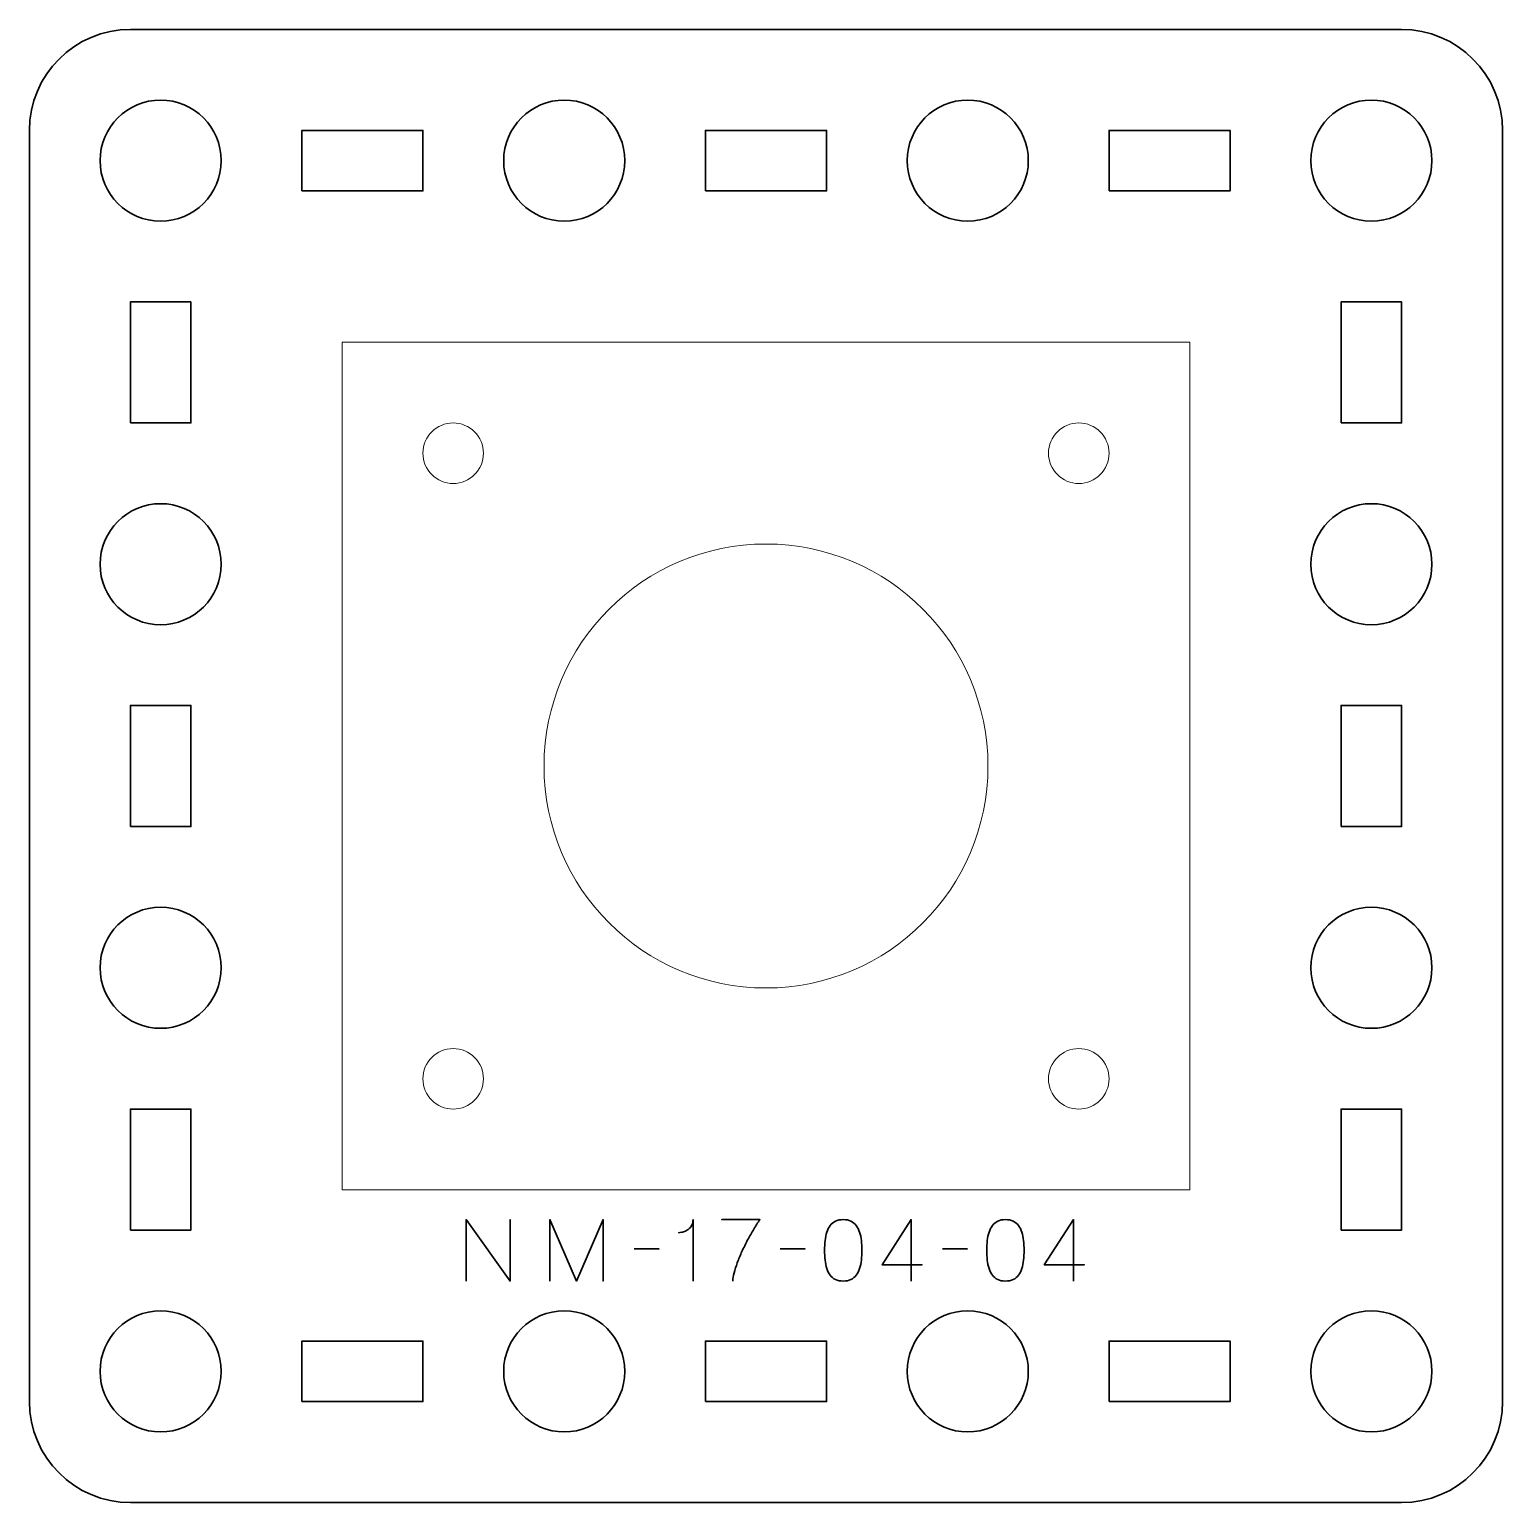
# Model space of a CAD drawing. Header units: centimetres. Extents: x -40 to 171, y -20 to 141.
# Drawn here: x 9.85 to 17.15, y 92.5 to 99.8 of the extents above; entities that cross this region are included whole.
import ezdxf

# ---------------------------------------------------------------- set-up
doc = ezdxf.new("R2010")
doc.units = ezdxf.units.CM
doc.header["$MEASUREMENT"] = 0
doc.layers.add('Layer 1', color=7, linetype='Continuous')

msp = doc.modelspace()

# ---------------------------------------------------------------- linework, layer by layer
at = {"layer": 'Layer 1', "color": 250, "lineweight": 35}
for points in [[(11.20004, 99.00002), (11.80004, 99.00002), (11.80004, 99.30002), (11.20004, 99.30002), (11.20004, 99.00002)], [(13.20004, 99.00002), (13.80004, 99.00002), (13.80004, 99.30002), (13.20004, 99.30002), (13.20004, 99.00002)], [(15.20004, 99.00002), (15.80004, 99.00002), (15.80004, 99.30002), (15.20004, 99.30002), (15.20004, 99.00002)], [(10.35004, 97.85002), (10.65004, 97.85002), (10.65004, 98.45002), (10.35004, 98.45002), (10.35004, 97.85002)], [(16.35004, 97.85002), (16.65004, 97.85002), (16.65004, 98.45002), (16.35004, 98.45002), (16.35004, 97.85002)], [(10.35004, 95.85002), (10.65004, 95.85002), (10.65004, 96.45002), (10.35004, 96.45002), (10.35004, 95.85002)], [(16.35004, 95.85002), (16.65004, 95.85002), (16.65004, 96.45002), (16.35004, 96.45002), (16.35004, 95.85002)], [(10.35004, 93.85002), (10.65004, 93.85002), (10.65004, 94.45002), (10.35004, 94.45002), (10.35004, 93.85002)], [(16.35004, 93.85002), (16.65004, 93.85002), (16.65004, 94.45002), (16.35004, 94.45002), (16.35004, 93.85002)], [(11.20004, 93.00002), (11.80004, 93.00002), (11.80004, 93.30002), (11.20004, 93.30002), (11.20004, 93.00002)], [(13.20004, 93.00002), (13.80004, 93.00002), (13.80004, 93.30002), (13.20004, 93.30002), (13.20004, 93.00002)], [(15.20004, 93.00002), (15.80004, 93.00002), (15.80004, 93.30002), (15.20004, 93.30002), (15.20004, 93.00002)]]:
    msp.add_lwpolyline(points, close=True, dxfattribs=at)
for centre in [(10.50004, 99.15002), (12.50004, 99.15002), (14.50004, 99.15002), (16.50004, 99.15002), (10.50004, 97.15002), (16.50004, 97.15002), (10.50004, 95.15002), (16.50004, 95.15002), (10.50004, 93.15002), (12.50004, 93.15002), (14.50004, 93.15002), (16.50004, 93.15002)]:
    msp.add_ellipse(centre, major_axis=(0, 0.3), ratio=1, dxfattribs=at)
msp.add_open_spline([(9.85004, 93.00002), (9.85004, 93.00002), (9.85004, 99.30002), (9.85004, 99.30002), (9.85004, 99.30002), (9.85004, 99.57611), (10.07395, 99.80002), (10.35004, 99.80002), (10.35004, 99.80002), (10.35004, 99.80002), (16.65004, 99.80002), (16.65004, 99.80002), (16.65004, 99.80002), (16.92613, 99.80002), (17.15004, 99.57611), (17.15004, 99.30002), (17.15004, 99.30002), (17.15004, 99.30002), (17.15004, 93.00002), (17.15004, 93.00002), (17.15004, 93.00002), (17.15004, 92.72393), (16.92613, 92.50002), (16.65004, 92.50002), (16.65004, 92.50002), (16.65004, 92.50002), (10.35004, 92.50002), (10.35004, 92.50002), (10.35004, 92.50002), (10.07395, 92.50002), (9.85004, 92.72393), (9.85004, 93.00002)], degree=3, knots=[0, 0, 0, 0, 0.125, 0.125, 0.125, 0.125, 0.25, 0.25, 0.25, 0.25, 0.375, 0.375, 0.375, 0.375, 0.5, 0.5, 0.5, 0.5, 0.625, 0.625, 0.625, 0.625, 0.75, 0.75, 0.75, 0.75, 0.875, 0.875, 0.875, 0.875, 1, 1, 1, 1], dxfattribs=at)
at = {"layer": 'Layer 1', "color": 30, "lineweight": 18}
msp.add_open_spline([(11.4, 98.25), (11.4, 98.25), (15.6, 98.25), (15.6, 98.25), (15.6, 98.25), (15.6, 98.25), (15.6, 94.05), (15.6, 94.05), (15.6, 94.05), (15.6, 94.05), (11.4, 94.05), (11.4, 94.05), (11.4, 94.05), (11.4, 94.05), (11.4, 98.25), (11.4, 98.25)], degree=3, knots=[0, 0, 0, 0, 0.25, 0.25, 0.25, 0.25, 0.5, 0.5, 0.5, 0.5, 0.75, 0.75, 0.75, 0.75, 1, 1, 1, 1], dxfattribs=at)
at = {"layer": 'Layer 1', "color": 250, "lineweight": 18}
for points in [[(11.95, 97.85), (12.03283, 97.85), (12.1, 97.78283), (12.1, 97.7), (12.1, 97.7), (12.1, 97.61717), (12.03283, 97.55), (11.95, 97.55), (11.95, 97.55), (11.86717, 97.55), (11.8, 97.61717), (11.8, 97.7), (11.8, 97.7), (11.8, 97.78283), (11.86717, 97.85), (11.95, 97.85)], [(15.05, 97.85), (15.13283, 97.85), (15.2, 97.78283), (15.2, 97.7), (15.2, 97.7), (15.2, 97.61717), (15.13283, 97.55), (15.05, 97.55), (15.05, 97.55), (14.96717, 97.55), (14.9, 97.61717), (14.9, 97.7), (14.9, 97.7), (14.9, 97.78283), (14.96717, 97.85), (15.05, 97.85)], [(13.5, 97.25), (14.10741, 97.25), (14.6, 96.75741), (14.6, 96.15), (14.6, 96.15), (14.6, 95.54259), (14.10741, 95.05), (13.5, 95.05), (13.5, 95.05), (12.89259, 95.05), (12.4, 95.54259), (12.4, 96.15), (12.4, 96.15), (12.4, 96.75741), (12.89259, 97.25), (13.5, 97.25)], [(11.95, 94.75), (12.03283, 94.75), (12.1, 94.68283), (12.1, 94.6), (12.1, 94.6), (12.1, 94.51717), (12.03283, 94.45), (11.95, 94.45), (11.95, 94.45), (11.86717, 94.45), (11.8, 94.51717), (11.8, 94.6), (11.8, 94.6), (11.8, 94.68283), (11.86717, 94.75), (11.95, 94.75)], [(15.05, 94.75), (15.13283, 94.75), (15.2, 94.68283), (15.2, 94.6), (15.2, 94.6), (15.2, 94.51717), (15.13283, 94.45), (15.05, 94.45), (15.05, 94.45), (14.96717, 94.45), (14.9, 94.51717), (14.9, 94.6), (14.9, 94.6), (14.9, 94.68283), (14.96717, 94.75), (15.05, 94.75)]]:
    msp.add_open_spline(points, degree=3, knots=[0, 0, 0, 0, 0.25, 0.25, 0.25, 0.25, 0.5, 0.5, 0.5, 0.5, 0.75, 0.75, 0.75, 0.75, 1, 1, 1, 1], dxfattribs=at)
at = {"layer": 'Layer 1', "color": 30, "lineweight": 35}
for points, knots in [([(12.01415, 93.59741), (12.01415, 93.59741), (12.01415, 93.90263), (12.01415, 93.90263), (12.01415, 93.90263), (12.01415, 93.90263), (12.23174, 93.59741), (12.23174, 93.59741), (12.23174, 93.59741), (12.23174, 93.59741), (12.23174, 93.90263), (12.23174, 93.90263), (12.23174, 93.90263), (12.23174, 93.90263), (12.23174, 93.59741), (12.23174, 93.59741), (12.23174, 93.59741), (12.23174, 93.59741), (12.01415, 93.90263), (12.01415, 93.90263), (12.01415, 93.90263), (12.01415, 93.90263), (12.01415, 93.59741), (12.01415, 93.59741)], [0, 0, 0, 0, 0.1666667, 0.1666667, 0.1666667, 0.1666667, 0.3333333, 0.3333333, 0.3333333, 0.3333333, 0.5, 0.5, 0.5, 0.5, 0.6666667, 0.6666667, 0.6666667, 0.6666667, 0.8333333, 0.8333333, 0.8333333, 0.8333333, 1, 1, 1, 1]), ([(12.42944, 93.59741), (12.42944, 93.59741), (12.42944, 93.90263), (12.42944, 93.90263), (12.42944, 93.90263), (12.42944, 93.90263), (12.56067, 93.59741), (12.56067, 93.59741), (12.56067, 93.59741), (12.56067, 93.59741), (12.69233, 93.90263), (12.69233, 93.90263), (12.69233, 93.90263), (12.69233, 93.90263), (12.69233, 93.59741), (12.69233, 93.59741), (12.69233, 93.59741), (12.69233, 93.59741), (12.69233, 93.90263), (12.69233, 93.90263), (12.69233, 93.90263), (12.69233, 93.90263), (12.56067, 93.59741), (12.56067, 93.59741), (12.56067, 93.59741), (12.56067, 93.59741), (12.42944, 93.90263), (12.42944, 93.90263), (12.42944, 93.90263), (12.42944, 93.90263), (12.42944, 93.59741), (12.42944, 93.59741)], [0, 0, 0, 0, 0.125, 0.125, 0.125, 0.125, 0.25, 0.25, 0.25, 0.25, 0.375, 0.375, 0.375, 0.375, 0.5, 0.5, 0.5, 0.5, 0.625, 0.625, 0.625, 0.625, 0.75, 0.75, 0.75, 0.75, 0.875, 0.875, 0.875, 0.875, 1, 1, 1, 1]), ([(13.13852, 93.59741), (13.13852, 93.59741), (13.13852, 93.90263), (13.13852, 93.90263), (13.13852, 93.90263), (13.13845, 93.89226), (13.13661, 93.88337), (13.13308, 93.87596), (13.13308, 93.87596), (13.12963, 93.86848), (13.12504, 93.86234), (13.1194, 93.85741), (13.1194, 93.85741), (13.11375, 93.85247), (13.10768, 93.84852), (13.10119, 93.84555), (13.10119, 93.84555), (13.0947, 93.84266), (13.08842, 93.84047), (13.08235, 93.83913), (13.08235, 93.83913), (13.07622, 93.83772), (13.07099, 93.83687), (13.06655, 93.83659), (13.06655, 93.83659), (13.07099, 93.83687), (13.07622, 93.83772), (13.08235, 93.83913), (13.08235, 93.83913), (13.08842, 93.84047), (13.0947, 93.84266), (13.10119, 93.84555), (13.10119, 93.84555), (13.10768, 93.84852), (13.11375, 93.85247), (13.1194, 93.85741), (13.1194, 93.85741), (13.12504, 93.86234), (13.12963, 93.86848), (13.13308, 93.87596), (13.13308, 93.87596), (13.13661, 93.88337), (13.13845, 93.89226), (13.13852, 93.90263), (13.13852, 93.90263), (13.13852, 93.90263), (13.13852, 93.59741), (13.13852, 93.59741)], [0, 0, 0, 0, 0.0833333, 0.0833333, 0.0833333, 0.0833333, 0.1666667, 0.1666667, 0.1666667, 0.1666667, 0.25, 0.25, 0.25, 0.25, 0.3333333, 0.3333333, 0.3333333, 0.3333333, 0.4166667, 0.4166667, 0.4166667, 0.4166667, 0.5, 0.5, 0.5, 0.5, 0.5833333, 0.5833333, 0.5833333, 0.5833333, 0.6666667, 0.6666667, 0.6666667, 0.6666667, 0.75, 0.75, 0.75, 0.75, 0.8333333, 0.8333333, 0.8333333, 0.8333333, 0.9166667, 0.9166667, 0.9166667, 0.9166667, 1, 1, 1, 1]), ([(13.33578, 93.59741), (13.33599, 93.60919), (13.33804, 93.62281), (13.34192, 93.63833), (13.34192, 93.63833), (13.3458, 93.65392), (13.35109, 93.67072), (13.3578, 93.68871), (13.3578, 93.68871), (13.3645, 93.7067), (13.37226, 93.72519), (13.38101, 93.74431), (13.38101, 93.74431), (13.38969, 93.76343), (13.39907, 93.78233), (13.40902, 93.80117), (13.40902, 93.80117), (13.41897, 93.82001), (13.42913, 93.83807), (13.4395, 93.85536), (13.4395, 93.85536), (13.44987, 93.87257), (13.46003, 93.88831), (13.46998, 93.90263), (13.46998, 93.90263), (13.46998, 93.90263), (13.28075, 93.90263), (13.28075, 93.90263), (13.28075, 93.90263), (13.28075, 93.90263), (13.46998, 93.90263), (13.46998, 93.90263), (13.46998, 93.90263), (13.46003, 93.88831), (13.44987, 93.87257), (13.4395, 93.85536), (13.4395, 93.85536), (13.42913, 93.83807), (13.41897, 93.82001), (13.40902, 93.80117), (13.40902, 93.80117), (13.39907, 93.78233), (13.38969, 93.76343), (13.38101, 93.74431), (13.38101, 93.74431), (13.37226, 93.72519), (13.3645, 93.7067), (13.3578, 93.68871), (13.3578, 93.68871), (13.35109, 93.67072), (13.3458, 93.65392), (13.34192, 93.63833), (13.34192, 93.63833), (13.33804, 93.62281), (13.33599, 93.60919), (13.33578, 93.59741)], [0, 0, 0, 0, 0.0714286, 0.0714286, 0.0714286, 0.0714286, 0.1428571, 0.1428571, 0.1428571, 0.1428571, 0.2142857, 0.2142857, 0.2142857, 0.2142857, 0.2857143, 0.2857143, 0.2857143, 0.2857143, 0.3571429, 0.3571429, 0.3571429, 0.3571429, 0.4285714, 0.4285714, 0.4285714, 0.4285714, 0.5, 0.5, 0.5, 0.5, 0.5714286, 0.5714286, 0.5714286, 0.5714286, 0.6428571, 0.6428571, 0.6428571, 0.6428571, 0.7142857, 0.7142857, 0.7142857, 0.7142857, 0.7857143, 0.7857143, 0.7857143, 0.7857143, 0.8571429, 0.8571429, 0.8571429, 0.8571429, 0.9285714, 0.9285714, 0.9285714, 0.9285714, 1, 1, 1, 1]), ([(13.88273, 93.59741), (13.89754, 93.59748), (13.91031, 93.60009), (13.92097, 93.60517), (13.92097, 93.60517), (13.93155, 93.61025), (13.94037, 93.61752), (13.94742, 93.62676), (13.94742, 93.62676), (13.95441, 93.63607), (13.95991, 93.64708), (13.964, 93.65978), (13.964, 93.65978), (13.96803, 93.67248), (13.97092, 93.68638), (13.97254, 93.70162), (13.97254, 93.70162), (13.97424, 93.71686), (13.97508, 93.73288), (13.97501, 93.74981), (13.97501, 93.74981), (13.97508, 93.76667), (13.97424, 93.78269), (13.97254, 93.79786), (13.97254, 93.79786), (13.97092, 93.81303), (13.96803, 93.827), (13.964, 93.8397), (13.964, 93.8397), (13.95991, 93.85233), (13.95441, 93.86333), (13.94742, 93.87272), (13.94742, 93.87272), (13.94037, 93.88203), (13.93155, 93.8893), (13.92097, 93.89438), (13.92097, 93.89438), (13.91031, 93.89953), (13.89754, 93.90214), (13.88273, 93.90221), (13.88273, 93.90221), (13.86791, 93.90214), (13.85514, 93.89953), (13.84448, 93.89438), (13.84448, 93.89438), (13.8339, 93.8893), (13.82508, 93.88203), (13.81803, 93.87272), (13.81803, 93.87272), (13.81104, 93.86333), (13.80554, 93.85233), (13.80145, 93.8397), (13.80145, 93.8397), (13.79742, 93.827), (13.79453, 93.81303), (13.79291, 93.79786), (13.79291, 93.79786), (13.79122, 93.78269), (13.79037, 93.76667), (13.79044, 93.74981), (13.79044, 93.74981), (13.79037, 93.73288), (13.79122, 93.71686), (13.79291, 93.70162), (13.79291, 93.70162), (13.79453, 93.68638), (13.79742, 93.67248), (13.80145, 93.65978), (13.80145, 93.65978), (13.80554, 93.64708), (13.81104, 93.63607), (13.81803, 93.62676), (13.81803, 93.62676), (13.82508, 93.61752), (13.8339, 93.61025), (13.84448, 93.60517), (13.84448, 93.60517), (13.85514, 93.60009), (13.86791, 93.59748), (13.88273, 93.59741)], [0, 0, 0, 0, 0.05, 0.05, 0.05, 0.05, 0.1, 0.1, 0.1, 0.1, 0.15, 0.15, 0.15, 0.15, 0.2, 0.2, 0.2, 0.2, 0.25, 0.25, 0.25, 0.25, 0.3, 0.3, 0.3, 0.3, 0.35, 0.35, 0.35, 0.35, 0.4, 0.4, 0.4, 0.4, 0.45, 0.45, 0.45, 0.45, 0.5, 0.5, 0.5, 0.5, 0.55, 0.55, 0.55, 0.55, 0.6, 0.6, 0.6, 0.6, 0.65, 0.65, 0.65, 0.65, 0.7, 0.7, 0.7, 0.7, 0.75, 0.75, 0.75, 0.75, 0.8, 0.8, 0.8, 0.8, 0.85, 0.85, 0.85, 0.85, 0.9, 0.9, 0.9, 0.9, 0.95, 0.95, 0.95, 0.95, 1, 1, 1, 1]), ([(13.88273, 93.59741), (13.89754, 93.59748), (13.91031, 93.60009), (13.92097, 93.60517), (13.92097, 93.60517), (13.93155, 93.61025), (13.94037, 93.61752), (13.94742, 93.62676), (13.94742, 93.62676), (13.95441, 93.63607), (13.95991, 93.64708), (13.964, 93.65978), (13.964, 93.65978), (13.96803, 93.67248), (13.97092, 93.68638), (13.97254, 93.70162), (13.97254, 93.70162), (13.97424, 93.71686), (13.97508, 93.73288), (13.97501, 93.74981), (13.97501, 93.74981), (13.97508, 93.76667), (13.97424, 93.78269), (13.97254, 93.79786), (13.97254, 93.79786), (13.97092, 93.81303), (13.96803, 93.827), (13.964, 93.8397), (13.964, 93.8397), (13.95991, 93.85233), (13.95441, 93.86333), (13.94742, 93.87272), (13.94742, 93.87272), (13.94037, 93.88203), (13.93155, 93.8893), (13.92097, 93.89438), (13.92097, 93.89438), (13.91031, 93.89953), (13.89754, 93.90214), (13.88273, 93.90221), (13.88273, 93.90221), (13.86791, 93.90214), (13.85514, 93.89953), (13.84448, 93.89438), (13.84448, 93.89438), (13.8339, 93.8893), (13.82508, 93.88203), (13.81803, 93.87272), (13.81803, 93.87272), (13.81104, 93.86333), (13.80554, 93.85233), (13.80145, 93.8397), (13.80145, 93.8397), (13.79742, 93.827), (13.79453, 93.81303), (13.79291, 93.79786), (13.79291, 93.79786), (13.79122, 93.78269), (13.79037, 93.76667), (13.79044, 93.74981), (13.79044, 93.74981), (13.79037, 93.73288), (13.79122, 93.71686), (13.79291, 93.70162), (13.79291, 93.70162), (13.79453, 93.68638), (13.79742, 93.67248), (13.80145, 93.65978), (13.80145, 93.65978), (13.80554, 93.64708), (13.81104, 93.63607), (13.81803, 93.62676), (13.81803, 93.62676), (13.82508, 93.61752), (13.8339, 93.61025), (13.84448, 93.60517), (13.84448, 93.60517), (13.85514, 93.60009), (13.86791, 93.59748), (13.88273, 93.59741)], [0, 0, 0, 0, 0.05, 0.05, 0.05, 0.05, 0.1, 0.1, 0.1, 0.1, 0.15, 0.15, 0.15, 0.15, 0.2, 0.2, 0.2, 0.2, 0.25, 0.25, 0.25, 0.25, 0.3, 0.3, 0.3, 0.3, 0.35, 0.35, 0.35, 0.35, 0.4, 0.4, 0.4, 0.4, 0.45, 0.45, 0.45, 0.45, 0.5, 0.5, 0.5, 0.5, 0.55, 0.55, 0.55, 0.55, 0.6, 0.6, 0.6, 0.6, 0.65, 0.65, 0.65, 0.65, 0.7, 0.7, 0.7, 0.7, 0.75, 0.75, 0.75, 0.75, 0.8, 0.8, 0.8, 0.8, 0.85, 0.85, 0.85, 0.85, 0.9, 0.9, 0.9, 0.9, 0.95, 0.95, 0.95, 0.95, 1, 1, 1, 1]), ([(14.21927, 93.59741), (14.21927, 93.59741), (14.21927, 93.90263), (14.21927, 93.90263), (14.21927, 93.90263), (14.21927, 93.90263), (14.07534, 93.67869), (14.07534, 93.67869), (14.07534, 93.67869), (14.07534, 93.67869), (14.27346, 93.67869), (14.27346, 93.67869), (14.27346, 93.67869), (14.27346, 93.67869), (14.07534, 93.67869), (14.07534, 93.67869), (14.07534, 93.67869), (14.07534, 93.67869), (14.21927, 93.90263), (14.21927, 93.90263), (14.21927, 93.90263), (14.21927, 93.90263), (14.21927, 93.59741), (14.21927, 93.59741)], [0, 0, 0, 0, 0.1666667, 0.1666667, 0.1666667, 0.1666667, 0.3333333, 0.3333333, 0.3333333, 0.3333333, 0.5, 0.5, 0.5, 0.5, 0.6666667, 0.6666667, 0.6666667, 0.6666667, 0.8333333, 0.8333333, 0.8333333, 0.8333333, 1, 1, 1, 1]), ([(14.68663, 93.59741), (14.70144, 93.59748), (14.71421, 93.60009), (14.72487, 93.60517), (14.72487, 93.60517), (14.73545, 93.61025), (14.74427, 93.61752), (14.75132, 93.62676), (14.75132, 93.62676), (14.75831, 93.63607), (14.76381, 93.64708), (14.7679, 93.65978), (14.7679, 93.65978), (14.77193, 93.67248), (14.77482, 93.68638), (14.77644, 93.70162), (14.77644, 93.70162), (14.77814, 93.71686), (14.77898, 93.73288), (14.77891, 93.74981), (14.77891, 93.74981), (14.77898, 93.76667), (14.77814, 93.78269), (14.77644, 93.79786), (14.77644, 93.79786), (14.77482, 93.81303), (14.77193, 93.827), (14.7679, 93.8397), (14.7679, 93.8397), (14.76381, 93.85233), (14.75831, 93.86333), (14.75132, 93.87272), (14.75132, 93.87272), (14.74427, 93.88203), (14.73545, 93.8893), (14.72487, 93.89438), (14.72487, 93.89438), (14.71421, 93.89953), (14.70144, 93.90214), (14.68663, 93.90221), (14.68663, 93.90221), (14.67181, 93.90214), (14.65904, 93.89953), (14.64838, 93.89438), (14.64838, 93.89438), (14.6378, 93.8893), (14.62898, 93.88203), (14.62193, 93.87272), (14.62193, 93.87272), (14.61494, 93.86333), (14.60944, 93.85233), (14.60535, 93.8397), (14.60535, 93.8397), (14.60132, 93.827), (14.59843, 93.81303), (14.59681, 93.79786), (14.59681, 93.79786), (14.59512, 93.78269), (14.59427, 93.76667), (14.59434, 93.74981), (14.59434, 93.74981), (14.59427, 93.73288), (14.59512, 93.71686), (14.59681, 93.70162), (14.59681, 93.70162), (14.59843, 93.68638), (14.60132, 93.67248), (14.60535, 93.65978), (14.60535, 93.65978), (14.60944, 93.64708), (14.61494, 93.63607), (14.62193, 93.62676), (14.62193, 93.62676), (14.62898, 93.61752), (14.6378, 93.61025), (14.64838, 93.60517), (14.64838, 93.60517), (14.65904, 93.60009), (14.67181, 93.59748), (14.68663, 93.59741)], [0, 0, 0, 0, 0.05, 0.05, 0.05, 0.05, 0.1, 0.1, 0.1, 0.1, 0.15, 0.15, 0.15, 0.15, 0.2, 0.2, 0.2, 0.2, 0.25, 0.25, 0.25, 0.25, 0.3, 0.3, 0.3, 0.3, 0.35, 0.35, 0.35, 0.35, 0.4, 0.4, 0.4, 0.4, 0.45, 0.45, 0.45, 0.45, 0.5, 0.5, 0.5, 0.5, 0.55, 0.55, 0.55, 0.55, 0.6, 0.6, 0.6, 0.6, 0.65, 0.65, 0.65, 0.65, 0.7, 0.7, 0.7, 0.7, 0.75, 0.75, 0.75, 0.75, 0.8, 0.8, 0.8, 0.8, 0.85, 0.85, 0.85, 0.85, 0.9, 0.9, 0.9, 0.9, 0.95, 0.95, 0.95, 0.95, 1, 1, 1, 1]), ([(14.68663, 93.59741), (14.70144, 93.59748), (14.71421, 93.60009), (14.72487, 93.60517), (14.72487, 93.60517), (14.73545, 93.61025), (14.74427, 93.61752), (14.75132, 93.62676), (14.75132, 93.62676), (14.75831, 93.63607), (14.76381, 93.64708), (14.7679, 93.65978), (14.7679, 93.65978), (14.77193, 93.67248), (14.77482, 93.68638), (14.77644, 93.70162), (14.77644, 93.70162), (14.77814, 93.71686), (14.77898, 93.73288), (14.77891, 93.74981), (14.77891, 93.74981), (14.77898, 93.76667), (14.77814, 93.78269), (14.77644, 93.79786), (14.77644, 93.79786), (14.77482, 93.81303), (14.77193, 93.827), (14.7679, 93.8397), (14.7679, 93.8397), (14.76381, 93.85233), (14.75831, 93.86333), (14.75132, 93.87272), (14.75132, 93.87272), (14.74427, 93.88203), (14.73545, 93.8893), (14.72487, 93.89438), (14.72487, 93.89438), (14.71421, 93.89953), (14.70144, 93.90214), (14.68663, 93.90221), (14.68663, 93.90221), (14.67181, 93.90214), (14.65904, 93.89953), (14.64838, 93.89438), (14.64838, 93.89438), (14.6378, 93.8893), (14.62898, 93.88203), (14.62193, 93.87272), (14.62193, 93.87272), (14.61494, 93.86333), (14.60944, 93.85233), (14.60535, 93.8397), (14.60535, 93.8397), (14.60132, 93.827), (14.59843, 93.81303), (14.59681, 93.79786), (14.59681, 93.79786), (14.59512, 93.78269), (14.59427, 93.76667), (14.59434, 93.74981), (14.59434, 93.74981), (14.59427, 93.73288), (14.59512, 93.71686), (14.59681, 93.70162), (14.59681, 93.70162), (14.59843, 93.68638), (14.60132, 93.67248), (14.60535, 93.65978), (14.60535, 93.65978), (14.60944, 93.64708), (14.61494, 93.63607), (14.62193, 93.62676), (14.62193, 93.62676), (14.62898, 93.61752), (14.6378, 93.61025), (14.64838, 93.60517), (14.64838, 93.60517), (14.65904, 93.60009), (14.67181, 93.59748), (14.68663, 93.59741)], [0, 0, 0, 0, 0.05, 0.05, 0.05, 0.05, 0.1, 0.1, 0.1, 0.1, 0.15, 0.15, 0.15, 0.15, 0.2, 0.2, 0.2, 0.2, 0.25, 0.25, 0.25, 0.25, 0.3, 0.3, 0.3, 0.3, 0.35, 0.35, 0.35, 0.35, 0.4, 0.4, 0.4, 0.4, 0.45, 0.45, 0.45, 0.45, 0.5, 0.5, 0.5, 0.5, 0.55, 0.55, 0.55, 0.55, 0.6, 0.6, 0.6, 0.6, 0.65, 0.65, 0.65, 0.65, 0.7, 0.7, 0.7, 0.7, 0.75, 0.75, 0.75, 0.75, 0.8, 0.8, 0.8, 0.8, 0.85, 0.85, 0.85, 0.85, 0.9, 0.9, 0.9, 0.9, 0.95, 0.95, 0.95, 0.95, 1, 1, 1, 1]), ([(15.02317, 93.59741), (15.02317, 93.59741), (15.02317, 93.90263), (15.02317, 93.90263), (15.02317, 93.90263), (15.02317, 93.90263), (14.87924, 93.67869), (14.87924, 93.67869), (14.87924, 93.67869), (14.87924, 93.67869), (15.07736, 93.67869), (15.07736, 93.67869), (15.07736, 93.67869), (15.07736, 93.67869), (14.87924, 93.67869), (14.87924, 93.67869), (14.87924, 93.67869), (14.87924, 93.67869), (15.02317, 93.90263), (15.02317, 93.90263), (15.02317, 93.90263), (15.02317, 93.90263), (15.02317, 93.59741), (15.02317, 93.59741)], [0, 0, 0, 0, 0.1666667, 0.1666667, 0.1666667, 0.1666667, 0.3333333, 0.3333333, 0.3333333, 0.3333333, 0.5, 0.5, 0.5, 0.5, 0.6666667, 0.6666667, 0.6666667, 0.6666667, 0.8333333, 0.8333333, 0.8333333, 0.8333333, 1, 1, 1, 1]), ([(12.84642, 93.75701), (12.84642, 93.75701), (12.96961, 93.75701), (12.96961, 93.75701), (12.96961, 93.75701), (12.96961, 93.75701), (12.84642, 93.75701), (12.84642, 93.75701)], [0, 0, 0, 0, 0.5, 0.5, 0.5, 0.5, 1, 1, 1, 1]), ([(13.57031, 93.75701), (13.57031, 93.75701), (13.6935, 93.75701), (13.6935, 93.75701), (13.6935, 93.75701), (13.6935, 93.75701), (13.57031, 93.75701), (13.57031, 93.75701)], [0, 0, 0, 0, 0.5, 0.5, 0.5, 0.5, 1, 1, 1, 1]), ([(14.37421, 93.75701), (14.37421, 93.75701), (14.4974, 93.75701), (14.4974, 93.75701), (14.4974, 93.75701), (14.4974, 93.75701), (14.37421, 93.75701), (14.37421, 93.75701)], [0, 0, 0, 0, 0.5, 0.5, 0.5, 0.5, 1, 1, 1, 1])]:
    msp.add_open_spline(points, degree=3, knots=knots, dxfattribs=at)

doc.saveas('drawing.dxf')
